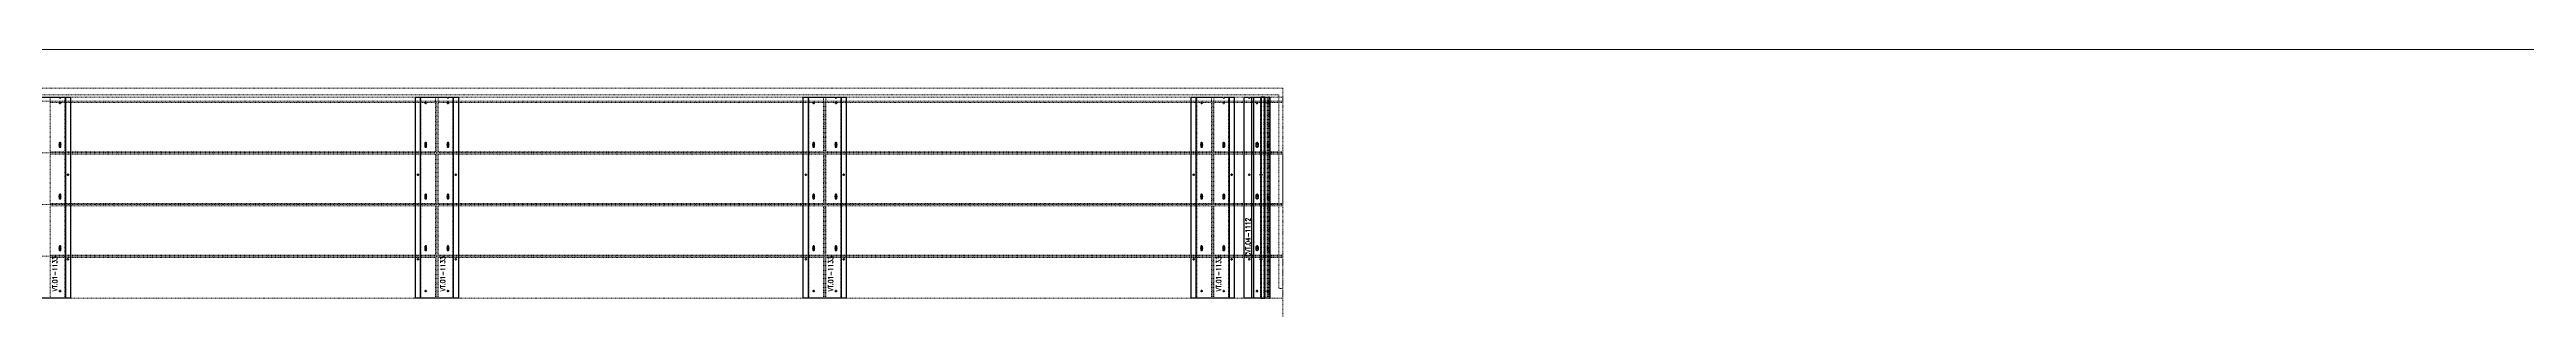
# Model space of a CAD drawing. Header units: inches. Extents: x 11737 to 18084, y -4365 to 1695.
# Drawn here: x 14215.6 to 14598.7, y -309 to -268.8 of the extents above; entities that cross this region are included whole.
import ezdxf

# ---------------------------------------------------------------- set-up
doc = ezdxf.new("R2010")
doc.units = ezdxf.units.IN
doc.header["$MEASUREMENT"] = 0
for name, pattern in [('NBK_Center', [0.541667, 0.333333, -0.0625, 0.083333, -0.0625]), ('NBK_Center2', [0.270833, 0.166667, -0.03125, 0.041667, -0.03125]), ('NBK_Hidden', [0.125, 0.083333, -0.041667]), ('NBK_Hidden2', [0.0625, 0.041667, -0.020833])]:
    doc.linetypes.add(name, pattern=pattern)
doc.layers.get('Defpoints').update_dxf_attribs({"color": 250, "lineweight": 0})
for name, color, linetype, lineweight in [('!Clip - bent', 20, 'Continuous', 25), ('!Dimension', 50, 'Continuous', 5), ('!Extrusion', 140, 'Continuous', 25), ('!Linetype_Center', 220, 'NBK_Center', 9), ('!Linetype_Center2', 222, 'NBK_Center2', 9), ('!Linetype_Hidden', 210, 'NBK_Hidden', 9), ('!Misc2', 252, 'NBK_Hidden2', 5)]:
    doc.layers.add(name, color=color, linetype=linetype, lineweight=lineweight)
doc.styles.add('Romans', font='romans.shx', dxfattribs={"width": 0.8})

# ---------------------------------------------------------------- blocks, each defined once
blk = doc.blocks.new('WEST ELEVATION GRID')
blk.add_line((-1655, 242.4), (842.95, 242.4))
blk = doc.blocks.new('A201')
for p, q in [((504.62, 212.4), (23.99, 212.4)), ((24, 211.4), (504, 211.4)), ((504, 211.4), (504, 181.4)), ((504.62, 212.4), (504.62, 175.75)), ((504, 181.4), (504.62, 181.4))]:
    blk.add_line(p, q)
blk = doc.blocks.new('EWA-TM TERRACOTTA WEST')
at = {"layer": '!Linetype_Hidden'}
for p, q in [((1355.94, 234.4), (1836.64, 234.4)), ((1705.77, 203.93), (1705.77, 234.4)), ((1765.77, 203.93), (1765.77, 234.4)), ((1825.77, 203.93), (1825.77, 234.4)), ((1355.94, 226.4), (1836.64, 226.4)), ((1355.94, 218.4), (1836.64, 218.4)), ((1355.94, 210.4), (1836.64, 210.4))]:
    blk.add_line(p, q, dxfattribs=at)
for points in [[(1645.95, 235.01), (1705.58, 235.01), (1705.58, 234.21), (1645.95, 234.21)], [(1645.95, 226.59), (1705.58, 226.59), (1705.58, 234.21), (1645.95, 234.21)], [(1765.58, 235.01), (1705.95, 235.01), (1705.95, 234.21), (1765.58, 234.21)], [(1765.58, 226.59), (1705.95, 226.59), (1705.95, 234.21), (1765.58, 234.21)], [(1765.95, 235.01), (1825.58, 235.01), (1825.58, 234.21), (1765.95, 234.21)], [(1765.95, 226.59), (1825.58, 226.59), (1825.58, 234.21), (1765.95, 234.21)], [(1836.64, 235.01), (1825.95, 235.01), (1825.95, 234.21), (1836.64, 234.21)], [(1836.64, 226.59), (1825.95, 226.59), (1825.95, 234.21), (1836.64, 234.21)], [(1645.95, 226.21), (1705.58, 226.21), (1705.58, 218.59), (1645.95, 218.59)], [(1765.58, 226.21), (1705.95, 226.21), (1705.95, 218.59), (1765.58, 218.59)], [(1765.95, 226.21), (1825.58, 226.21), (1825.58, 218.59), (1765.95, 218.59)], [(1836.64, 226.21), (1825.95, 226.21), (1825.95, 218.59), (1836.64, 218.59)], [(1645.95, 210.59), (1705.58, 210.59), (1705.58, 218.21), (1645.95, 218.21)], [(1765.58, 210.59), (1705.95, 210.59), (1705.95, 218.21), (1765.58, 218.21)], [(1765.95, 210.59), (1825.58, 210.59), (1825.58, 218.21), (1765.95, 218.21)], [(1836.64, 210.59), (1825.95, 210.59), (1825.95, 218.21), (1836.64, 218.21)], [(1645.95, 203.93), (1645.95, 210.21), (1705.58, 210.21), (1705.58, 203.93)], [(1765.58, 203.93), (1765.58, 210.21), (1705.95, 210.21), (1705.95, 203.93)], [(1765.95, 203.93), (1765.95, 210.21), (1825.58, 210.21), (1825.58, 203.93)], [(1836.64, 203.93), (1836.64, 210.21), (1825.95, 210.21), (1825.95, 203.93)]]:
    blk.add_lwpolyline(points, close=True, dxfattribs=at)
blk = doc.blocks.new('TAP HOLE_5mm')
at = {"layer": '!Linetype_Center2'}
for points in [[(-0.18, 0), (0.18, 0)], [(0, 0.18), (0, -0.18)]]:
    blk.add_lwpolyline(points, dxfattribs=at)
blk.add_circle((0, 0), 0.101)
blk = doc.blocks.new('WEEP HOLE')
at = {"layer": '!Linetype_Center'}
for p, q in [((-0.22, 0.37), (0.22, 0.37)), ((0, 0.83), (0, -0.08))]:
    blk.add_line(p, q, dxfattribs=at)
at = {"color": 0}
blk.add_lwpolyline([(-0.14, 0.61), (-0.14, 0.14, 0.414214), (0, 0, 0.414214), (0.14, 0.14), (0.14, 0.61, 0.414214), (0, 0.75, 0.414214)], format="xyb", close=True, dxfattribs=at)
blk = doc.blocks.new('VT.01-1133-')
at = {"layer": '!Extrusion'}
blk.add_lwpolyline([(3.33, 0), (-3.33, 0), (-3.33, 31.08), (1.58, 31.08, 1), (1.86, 31.08), (3.33, 31.08)], format="xyb", close=True, dxfattribs=at)
for points in [[(1.86, 31.08), (2.54, 31.08), (2.54, 0), (-2.54, 0), (-2.54, 31.08), (1.58, 31.08)], [(-2.54, 31.08), (1.58, 31.08)], [(1.86, 31.08), (2.54, 31.08)]]:
    blk.add_lwpolyline(points, dxfattribs=at)
at = {"layer": '!Extrusion', "linetype": 'NBK_Hidden'}
blk.add_lwpolyline([(1.86, 31.08), (2.46, 31.08), (2.46, 0), (-2.46, 0), (-2.46, 31.08), (1.58, 31.08)], dxfattribs=at)
at = {"layer": '!Extrusion', "rotation": 360}
for name, p in [('TAP HOLE_5mm', (-1.72, 30.2)), ('TAP HOLE_5mm', (1.72, 30.2)), ('WEEP HOLE', (-1.72, 23.34)), ('WEEP HOLE', (1.72, 23.34)), ('TAP HOLE_5mm', (-2.93, 19.09)), ('TAP HOLE_5mm', (2.93, 19.09)), ('WEEP HOLE', (-1.72, 15.34)), ('WEEP HOLE', (1.72, 15.34)), ('WEEP HOLE', (-1.72, 7.34)), ('WEEP HOLE', (1.72, 7.34)), ('TAP HOLE_5mm', (-2.93, 6)), ('TAP HOLE_5mm', (2.93, 6)), ('TAP HOLE_5mm', (-1.72, 1.09)), ('TAP HOLE_5mm', (1.72, 1.09))]:
    blk.add_blockref(name, p, dxfattribs=at)
at = {"layer": 'Defpoints', "color": 1, "insert": (0.91, 3.75), "char_height": 0.75, "width": 1.65, "attachment_point": 5, "rotation": 90, "style": 'Romans'}
blk.add_mtext('VT.01-1133', dxfattribs=at)
blk = doc.blocks.new('HOLE SECTION')
at = {"layer": '!Linetype_Center2'}
blk.add_line((-0.33, 0), (0.26, 0), dxfattribs=at)
at = {"layer": '!Misc2'}
blk.add_lwpolyline([(-0.09, 0.1), (0, 0.1), (0, -0.1), (-0.09, -0.1)], close=True, dxfattribs=at)
blk = doc.blocks.new('CLEAR SECTION HOLE')
at = {"layer": '!Linetype_Center2'}
blk.add_line((-0.33, 0), (0.26, 0), dxfattribs=at)
at = {"layer": '!Misc2'}
blk.add_lwpolyline([(-0.08, 0.1), (0, 0.1), (0, -0.1), (-0.08, -0.1)], close=True, dxfattribs=at)
blk = doc.blocks.new('19mm WEEP HOLE')
at = {"layer": '!Linetype_Center'}
blk.add_line((-0.37, 0.2), (-0.37, -0.12), dxfattribs=at)
at = {"linetype": 'NBK_Hidden'}
blk.add_lwpolyline([(-0.75, 0.08), (0, 0.08), (0, 0), (-0.75, 0)], close=True, dxfattribs=at)
blk = doc.blocks.new('CVT.04-1112-')
at = {"layer": '!Extrusion'}
blk.add_lwpolyline([(0, 0), (-3.97, 0), (-3.97, 31.08), (-3.34, 31.08, 1), (-3.06, 31.08), (0, 31.08)], format="xyb", close=True, dxfattribs=at)
for points in [[(-2.78, 31.08), (-2.53, 31.08), (-2.53, 0), (-2.78, 0)], [(-1.41, 0), (-0.76, 0), (-0.76, 31.08), (-1.41, 31.08)]]:
    blk.add_lwpolyline(points, close=True, dxfattribs=at)
at = {"layer": '!Extrusion', "linetype": 'NBK_Hidden'}
for points in [[(-1.33, 0), (-1.42, 0), (-1.42, 31.08), (-1.33, 31.08)], [(-0.76, 0), (-0.86, 0), (-0.86, 31.08), (-0.76, 31.08)], [(-0.35, 31.08), (-0.28, 31.08), (-0.28, 0), (-0.35, 0)], [(-0.14, 0), (-0.04, 0), (-0.04, 31.08), (-0.14, 31.08)]]:
    blk.add_lwpolyline(points, close=True, dxfattribs=at)
at = {"layer": '!Dimension', "rotation": 360}
for name, p in [('CLEAR SECTION HOLE', (-0.28, 30.2)), ('HOLE SECTION', (-1.33, 19.09)), ('HOLE SECTION', (-1.33, 6)), ('CLEAR SECTION HOLE', (-0.28, 1.09))]:
    blk.add_blockref(name, p, dxfattribs=at)
at = {"layer": '!Extrusion', "xscale": -1}
for name, p in [('TAP HOLE_5mm', (-1.97, 30.2)), ('WEEP HOLE', (-1.97, 23.34)), ('WEEP HOLE', (-1.97, 15.34)), ('WEEP HOLE', (-1.97, 7.34)), ('TAP HOLE_5mm', (-1.97, 1.09))]:
    blk.add_blockref(name, p, dxfattribs=at)
at = {"layer": '!Extrusion'}
for name, p, rotation in [('19mm WEEP HOLE', (-0.35, 23.34), 270), ('TAP HOLE_5mm', (-3.2, 19.09), 360), ('19mm WEEP HOLE', (-0.35, 15.34), 270), ('19mm WEEP HOLE', (-0.35, 7.34), 270), ('TAP HOLE_5mm', (-3.2, 6), 360)]:
    blk.add_blockref(name, p, dxfattribs=dict(at, rotation=rotation))
at = {"layer": 'Defpoints', "color": 3, "insert": (-3.38, 9.41), "char_height": 0.75, "width": 1.65, "attachment_point": 5, "rotation": 90, "style": 'Romans'}
blk.add_mtext('CVT.04-1112', dxfattribs=at)
blk = doc.blocks.new('WEST TRACKS')
at = {"layer": '!Clip - bent'}
for name, p in [('VT.01-1133-', (1645.77, 179.93)), ('VT.01-1133-', (1705.77, 179.93)), ('VT.01-1133-', (1765.77, 179.93)), ('VT.01-1133-', (1825.77, 179.93)), ('CVT.04-1112-', (1834.61, 179.93))]:
    blk.add_blockref(name, p, dxfattribs=at)

msp = doc.modelspace()

# ---------------------------------------------------------------- block references
at = {"layer": '!Dimension'}
msp.add_blockref('EWA-TM TERRACOTTA WEST', (12569.70873, -511.19035), dxfattribs=at)
at = {"layer": '!Linetype_Hidden'}
msp.add_blockref('A201', (13901.7236, -487.19035), dxfattribs=at)
at = {"color": 3}
msp.add_blockref('WEST TRACKS', (12569.70873, -487.19035), dxfattribs=at)
at = {"layer": 'Defpoints'}
msp.add_blockref('WEST ELEVATION GRID', (13901.7236, -511.19035), dxfattribs=at)

doc.saveas('drawing.dxf')
